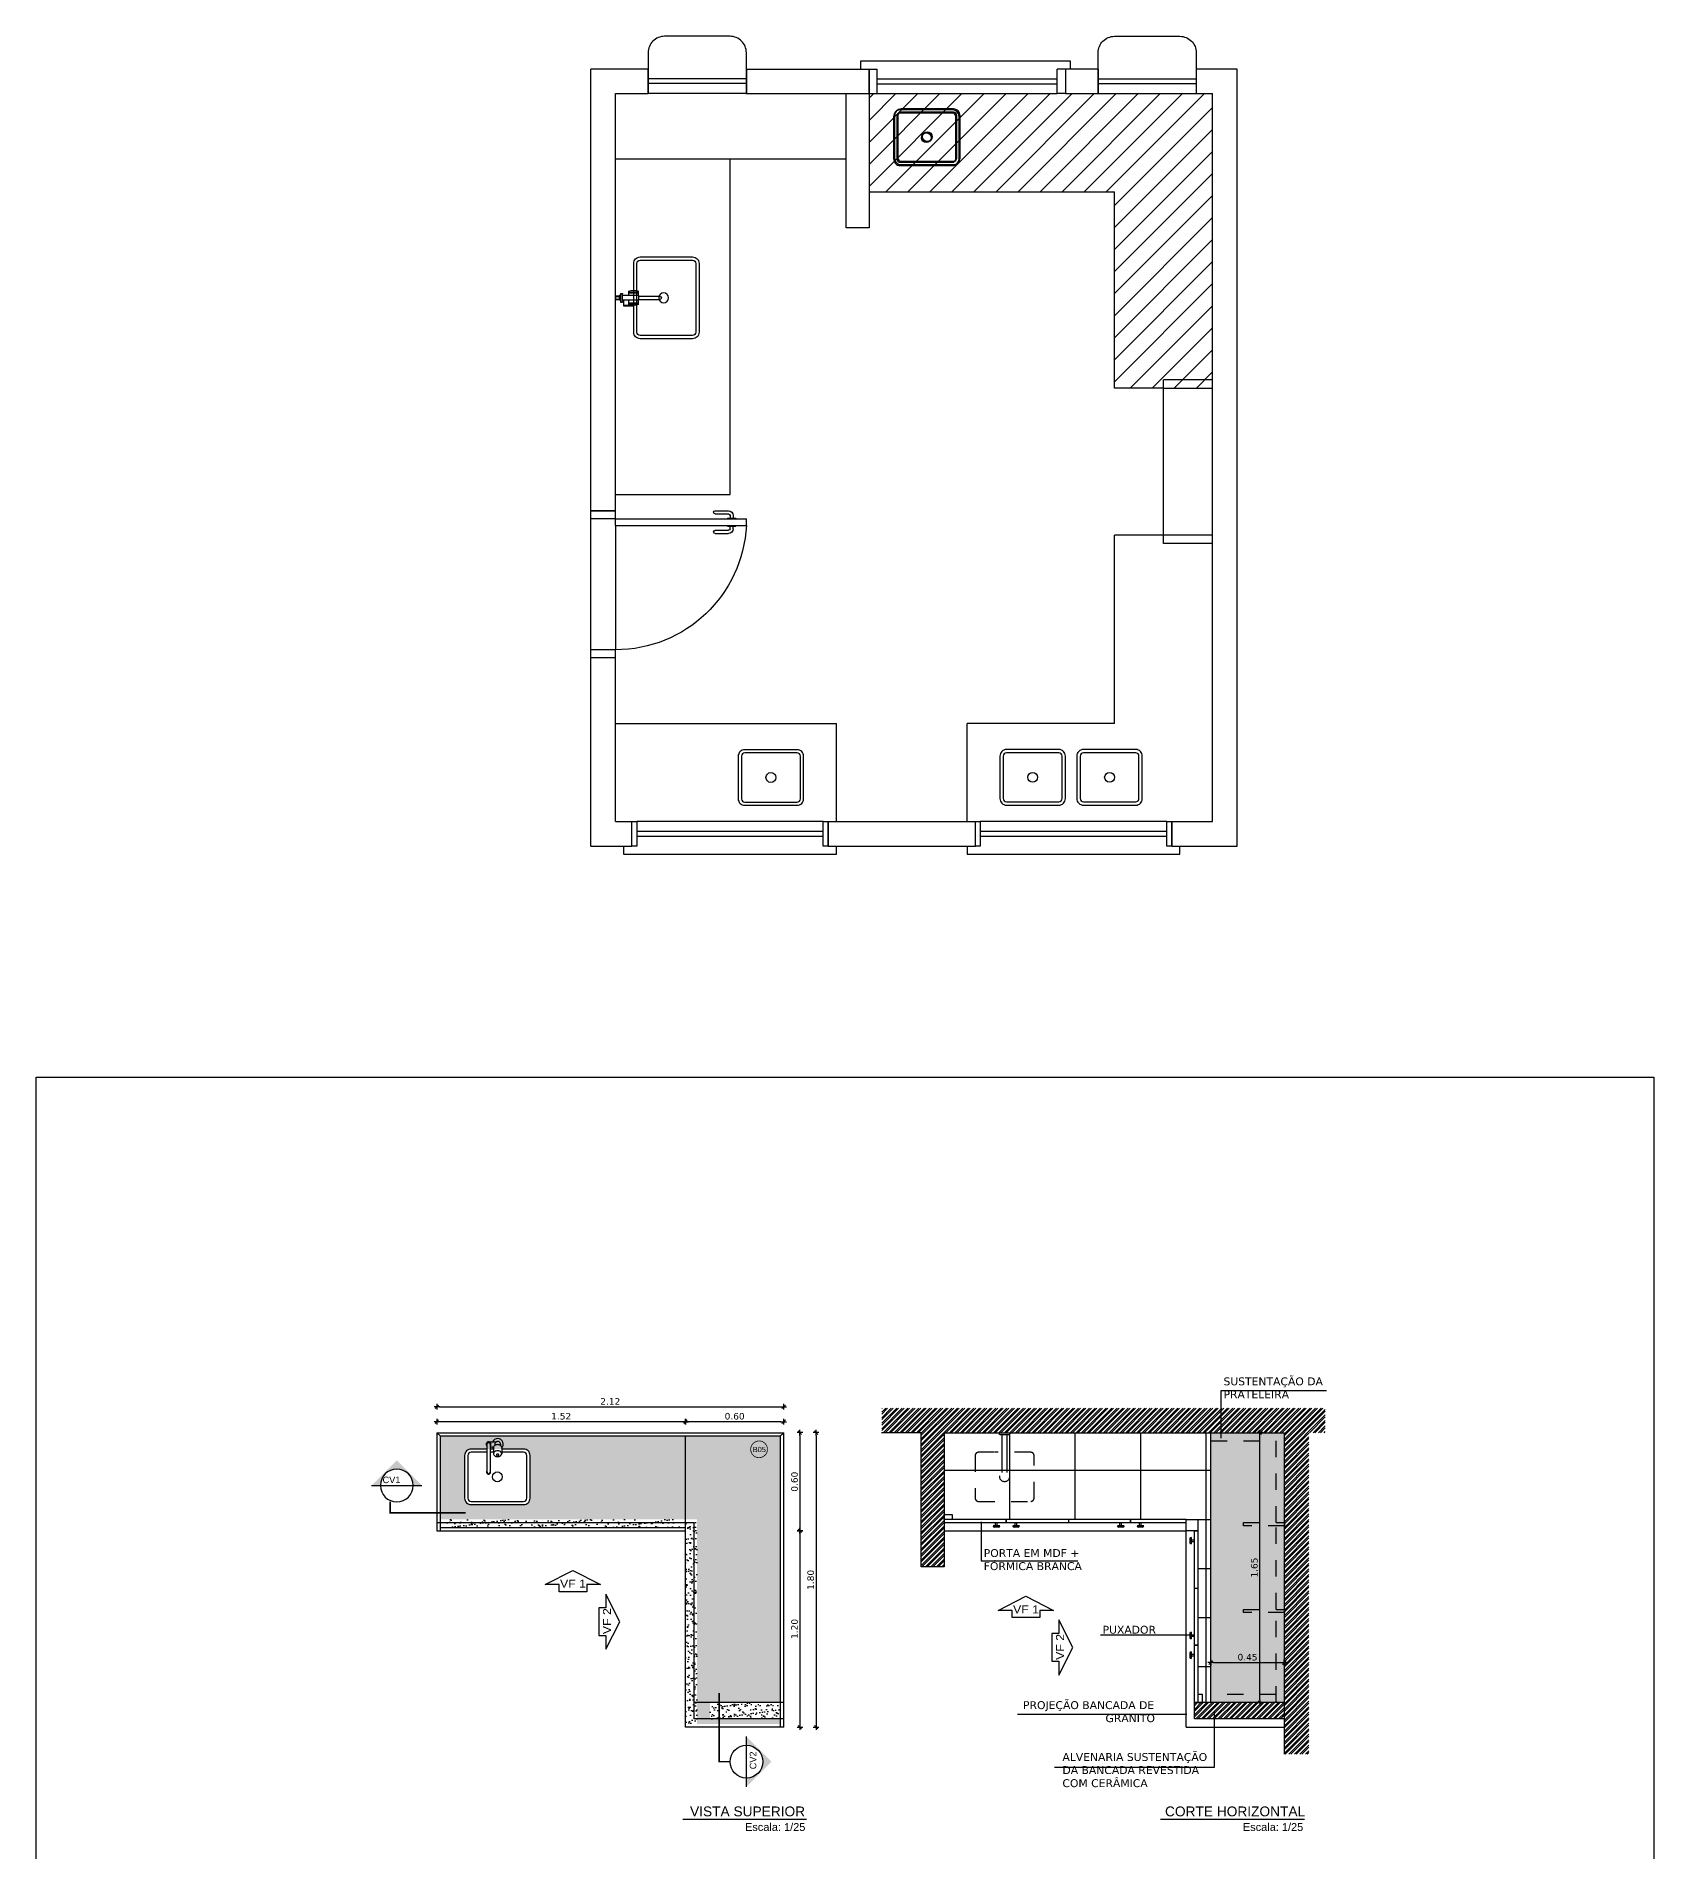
# Model space of a CAD drawing. Extents: x -36 to 357, y 137 to 237.
# Drawn here: x 15.41 to 25.3, y 149.22 to 160.32 of the extents above; entities that cross this region are included whole.
import ezdxf

# ---------------------------------------------------------------- set-up
doc = ezdxf.new("R2010")
doc.units = 0
doc.header["$LTSCALE"] = 0.01
for name, pattern in [('CONTINU', [0]), ('DASHDOT', [25.4, 12.7, -6.35, 0, -6.35]), ('HIDDEN', [9.525, 6.35, -3.175])]:
    doc.linetypes.add(name, pattern=pattern)
doc.layers.get('0').update_dxf_attribs({"linetype": 'CONTINUOUS'})
doc.layers.get('DEFPOINTS').update_dxf_attribs({"linetype": 'CONTINUOUS'})
for name, color, linetype in [('01', 1, 'CONTINUOUS'), ('A-AREAS', 2, 'CONTINUOUS'), ('A-COTAS', 1, 'CONTINUOUS'), ('A-HACHURAPARED', 254, 'CONTINUOUS'), ('A-PAREDE', 5, 'CONTINUOUS'), ('A-PORTA', 3, 'CONTINUOUS'), ('A-SOLEIRA', 1, 'CONTINUOUS'), ('AR-ALV', 5, 'CONTINUOUS'), ('AR-BNC', 251, 'CONTINUOUS'), ('AR-COZ-MOB', 1, 'CONTINUOUS'), ('AR-PRJ-COB', 2, 'HIDDEN'), ('ARQ-BNC-VISTA', 1, 'CONTINUOUS'), ('ARQ-CTA-1_025', 1, 'CONTINUOUS'), ('ARQ-EQP-VISTA', 1, 'CONTINUOUS'), ('ARQ-SMB-1_025', 1, 'CONTINUOUS'), ('ARQ-SMB-1_100', 1, 'CONTINUOUS'), ('ARQ-TXT-1_025', 2, 'CONTINUOUS'), ('ARQ_CORTE1', 3, 'CONTINUOUS'), ('BL-SAN-01', 1, 'CONTINUOUS')]:
    doc.layers.add(name, color=color, linetype=linetype)
doc.styles.add('A16-E50', font='arial.ttf', dxfattribs={"height": 0.08})
doc.styles.add('A26', font='arial.ttf', dxfattribs={"height": 0.26})
doc.styles.add('ESC-50-A20', font='arial.ttf', dxfattribs={"height": 0.1})
doc.styles.add('FNDE Texto Cota 0025', font='verdana.ttf', dxfattribs={"height": 0.04})
doc.dimstyles.new('FNDE 1-0025', dxfattribs={"dimscale": 5, "dimtxt": 0.04, "dimasz": 0.0035, "dimexe": 0.15, "dimexo": 0.15, "dimgap": 0.0025, "dimtad": 1, "dimzin": 1, "dimdsep": 46, "dimtxsty": 'FNDE Texto Cota 0025', "dimblk": 'tic', "dimcen": 0.015, "dimdle": 0.15, "dimse1": 1, "dimse2": 1, "dimclrd": 251, "dimclre": 251, "dimclrt": 256, "dimaunit": 1, "dimadec": 3, "dimazin": 0, "dimtfac": 1, "dimtix": 1, "dimtmove": 2, "dimatfit": 3, "dimfxl": 0.15, "dimtvp": 1, "dimtolj": 1, "dimtzin": 0, "dimarcsym": 0})
pattern_1 = [(37.5, (52.102056, -21.271224), (-0.001600031, 0.048941324), [0, -0.038608, 0, -0.04318, 0, -0.041275]), (7.5, (52.102056, -21.271224), (0.044952328, 0.07168251), [0, -0.020828, 0, -0.034798, 0, -0.013335]), (327.5, (52.070814, -21.271224), (0.079099237, 0.000143718), [0, -0.0127, 0, -0.04572, 0, -0.05969]), (317.5, (52.070814, -21.271224), (0.076355645, 0.022292932), [0, -0.00635, 0, -0.029972, 0, -0.03429])]

# ---------------------------------------------------------------- blocks, each defined once
blk = doc.blocks.new('FNDE-Ind Corte-1_025')
blk.add_hatch(color=251).paths.add_polyline_path([(242.46, -6.253), (242.514, -6.253, -1), (242.714, -6.253), (242.768, -6.253), (242.614, -6.099)])
at = {"color": 251, "linetype": 'Continuous'}
blk.add_line((242.768, -6.253), (242.46, -6.253), dxfattribs=at)
blk.add_circle((242.614, -6.253), 0.1, dxfattribs=at)
blk = doc.blocks.new('tic')
at = {"color": 251}
for p, q in [((-1, 0), (1, 0)), ((0, -1), (0, 1))]:
    blk.add_line(p, q, dxfattribs=at)
blk.add_line((-0.6, -0.6), (0.6, 0.6))
blk = doc.blocks.new('*D46')
at = {"layer": 'ARQ-CTA-1_025', "color": 251, "lineweight": -2}
blk.add_line((19.962, 151.849), (19.397, 151.849), dxfattribs=at)
at = {"layer": 'DEFPOINTS', "color": 0}
for p in [(19.38, 151.849), (19.98, 151.746, -2), (19.38, 151.146, -2)]:
    blk.add_point(p, dxfattribs=at)
at = {"layer": 'ARQ-CTA-1_025', "color": 251, "lineweight": -2, "xscale": 0.0175, "yscale": 0.0175, "zscale": 0.0175, "rotation": 180}
blk.add_blockref('tic', (19.38, 151.849), dxfattribs=at)
at = {"layer": 'ARQ-CTA-1_025', "color": 251, "lineweight": -2, "xscale": 0.0175, "yscale": 0.0175, "zscale": 0.0175}
blk.add_blockref('tic', (19.98, 151.849), dxfattribs=at)
at = {"layer": 'ARQ-CTA-1_025', "insert": (19.68, 151.882), "char_height": 0.04, "attachment_point": 5, "style": 'FNDE Texto Cota 0025'}
blk.add_mtext('\\A1;0.60', dxfattribs=at)
blk = doc.blocks.new('*D47')
at = {"layer": 'ARQ-CTA-1_025', "color": 251, "lineweight": -2}
blk.add_line((19.362, 151.849), (17.877, 151.849), dxfattribs=at)
at = {"layer": 'DEFPOINTS', "color": 0}
for p in [(17.86, 151.849), (17.86, 151.746, -2), (19.38, 151.146, -2)]:
    blk.add_point(p, dxfattribs=at)
at = {"layer": 'ARQ-CTA-1_025', "color": 251, "lineweight": -2, "xscale": 0.0175, "yscale": 0.0175, "zscale": 0.0175, "rotation": 180}
blk.add_blockref('tic', (17.86, 151.849), dxfattribs=at)
at = {"layer": 'ARQ-CTA-1_025', "color": 251, "lineweight": -2, "xscale": 0.0175, "yscale": 0.0175, "zscale": 0.0175}
blk.add_blockref('tic', (19.38, 151.849), dxfattribs=at)
at = {"layer": 'ARQ-CTA-1_025', "insert": (18.62, 151.882), "char_height": 0.04, "attachment_point": 5, "style": 'FNDE Texto Cota 0025'}
blk.add_mtext('\\A1;1.52', dxfattribs=at)
blk = doc.blocks.new('*D48')
at = {"layer": 'ARQ-CTA-1_025', "color": 251, "lineweight": -2}
blk.add_line((17.877, 151.94), (19.962, 151.94), dxfattribs=at)
at = {"layer": 'DEFPOINTS', "color": 0}
for p in [(19.98, 151.94), (17.86, 151.715, -2), (19.98, 151.715, -2)]:
    blk.add_point(p, dxfattribs=at)
at = {"layer": 'ARQ-CTA-1_025', "color": 251, "lineweight": -2, "xscale": 0.0175, "yscale": 0.0175, "zscale": 0.0175, "rotation": 180}
blk.add_blockref('tic', (17.86, 151.94), dxfattribs=at)
at = {"layer": 'ARQ-CTA-1_025', "color": 251, "lineweight": -2, "xscale": 0.0175, "yscale": 0.0175, "zscale": 0.0175}
blk.add_blockref('tic', (19.98, 151.94), dxfattribs=at)
at = {"layer": 'ARQ-CTA-1_025', "insert": (18.92, 151.973), "char_height": 0.04, "attachment_point": 5, "style": 'FNDE Texto Cota 0025'}
blk.add_mtext('\\A1;2.12', dxfattribs=at)
blk = doc.blocks.new('*D49')
at = {"layer": 'ARQ-CTA-1_025', "color": 251, "lineweight": -2}
blk.add_line((20.079, 151.764), (20.079, 151.199), dxfattribs=at)
at = {"layer": 'DEFPOINTS', "color": 0}
for p in [(19.934, 151.782, -2), (19.334, 151.182, -2), (20.079, 151.182)]:
    blk.add_point(p, dxfattribs=at)
at = {"layer": 'ARQ-CTA-1_025', "color": 251, "lineweight": -2, "xscale": 0.0175, "yscale": 0.0175, "zscale": 0.0175}
for p, rotation in [((20.079, 151.782), 90), ((20.079, 151.182), 270)]:
    blk.add_blockref('tic', p, dxfattribs=dict(at, rotation=rotation))
at = {"layer": 'ARQ-CTA-1_025', "insert": (20.046, 151.482), "char_height": 0.04, "attachment_point": 5, "rotation": 90, "style": 'FNDE Texto Cota 0025'}
blk.add_mtext('\\A1;0.60', dxfattribs=at)
blk = doc.blocks.new('*D50')
at = {"layer": 'ARQ-CTA-1_025', "color": 251, "lineweight": -2}
blk.add_line((20.079, 151.164), (20.079, 149.999), dxfattribs=at)
at = {"layer": 'DEFPOINTS', "color": 0}
for p in [(19.334, 151.182, -2), (19.934, 149.982, -2), (20.079, 149.982)]:
    blk.add_point(p, dxfattribs=at)
at = {"layer": 'ARQ-CTA-1_025', "color": 251, "lineweight": -2, "xscale": 0.0175, "yscale": 0.0175, "zscale": 0.0175}
for p, rotation in [((20.079, 151.182), 90), ((20.079, 149.982), 270)]:
    blk.add_blockref('tic', p, dxfattribs=dict(at, rotation=rotation))
at = {"layer": 'ARQ-CTA-1_025', "insert": (20.046, 150.582), "char_height": 0.04, "attachment_point": 5, "rotation": 90, "style": 'FNDE Texto Cota 0025'}
blk.add_mtext('\\A1;1.20', dxfattribs=at)
blk = doc.blocks.new('*D51')
at = {"layer": 'ARQ-CTA-1_025', "color": 251, "lineweight": -2}
blk.add_line((20.178, 151.764), (20.178, 149.999), dxfattribs=at)
at = {"layer": 'DEFPOINTS', "color": 0}
for p in [(19.891, 151.782, -2), (19.891, 149.982, -2), (20.178, 149.982)]:
    blk.add_point(p, dxfattribs=at)
at = {"layer": 'ARQ-CTA-1_025', "color": 251, "lineweight": -2, "xscale": 0.0175, "yscale": 0.0175, "zscale": 0.0175}
for p, rotation in [((20.178, 151.782), 90), ((20.178, 149.982), 270)]:
    blk.add_blockref('tic', p, dxfattribs=dict(at, rotation=rotation))
at = {"layer": 'ARQ-CTA-1_025', "insert": (20.145, 150.882), "char_height": 0.04, "attachment_point": 5, "rotation": 90, "style": 'FNDE Texto Cota 0025'}
blk.add_mtext('\\A1;1.80', dxfattribs=at)
blk = doc.blocks.new('A$C24323779')
at = {"layer": 'ARQ-EQP-VISTA'}
for points in [[(0.04, 0), (0.3, 0, 0.414214), (0.34, 0.04), (0.34, 0.36, 0.414214), (0.3, 0.4), (0.04, 0.4, 0.414214), (0, 0.36), (0, 0.04, 0.414214)], [(0.04, 0.02), (0.3, 0.02, 0.414214), (0.32, 0.04), (0.32, 0.36, 0.414214), (0.3, 0.38), (0.04, 0.38, 0.414214), (0.02, 0.36), (0.02, 0.04, 0.414214)]]:
    blk.add_lwpolyline(points, format="xyb", close=True, dxfattribs=at)
blk.add_circle((0.17, 0.2), 0.03, dxfattribs=at)
blk = doc.blocks.new('P-PM801')
at = {"layer": 'A-PORTA', "color": 0}
for p, q in [((-0.09, 0.15), (-0.09, 0.95)), ((-0.09, 0.95), (-0.05, 0.95)), ((-0.05, 0.15), (-0.05, 0.95)), ((-0.9, 0.15), (-0.9, 0)), ((-0.9, 0.15), (-0.85, 0.15)), ((-0.85, 0.15), (-0.85, 0)), ((-0.09, 0.15), (-0.05, 0.15)), ((-0.05, 0.15), (-0.05, 0)), ((-0.05, 0.15), (0, 0.15)), ((0, 0.15), (0, 0)), ((-0.05, 0), (0, 0)), ((-0.9, 0), (-0.85, 0))]:
    blk.add_line(p, q, dxfattribs=at)
at = {"layer": 'A-PORTA', "color": 1}
for p, q in [((-0.14, 0.76), (-0.14, 0.84)), ((-0.12, 0.76), (-0.12, 0.84)), ((-0.11, 0.87), (-0.095, 0.87)), ((-0.11, 0.85), (-0.095, 0.85)), ((-0.095, 0.835), (-0.095, 0.885)), ((-0.095, 0.885), (-0.09, 0.885)), ((-0.095, 0.835), (-0.09, 0.835)), ((-0.045, 0.885), (-0.05, 0.885)), ((-0.045, 0.835), (-0.05, 0.835)), ((-0.045, 0.835), (-0.045, 0.885)), ((-0.03, 0.87), (-0.045, 0.87)), ((-0.03, 0.85), (-0.045, 0.85)), ((-0.02, 0.76), (-0.02, 0.84)), ((0, 0.76), (0, 0.84))]:
    blk.add_line(p, q, dxfattribs=at)
for centre, radius, start, end in [((-0.05, 0.151), 0.8, 92.866, 180.0717), ((-0.11, 0.84), 0.03, 90, 180), ((-0.11, 0.84), 0.01, 90, 180), ((-0.03, 0.84), 0.03, 0, 90), ((-0.03, 0.84), 0.01, 0, 90), ((-0.13, 0.76), 0.01, 180, 0), ((-0.01, 0.76), 0.01, 180, 360)]:
    blk.add_arc(centre, radius, start, end, dxfattribs=at)
blk = doc.blocks.new('GUICHÊ')
at = {"layer": 'ARQ-EQP-VISTA'}
for p, q in [((0.59, 0), (-0.01, 0)), ((0.59, -0.061), (-0.01, -0.061)), ((0.59, -0.091), (-0.01, -0.091))]:
    blk.add_line(p, q, dxfattribs=at)
blk.add_lwpolyline([(0.59, 0), (0.59, -0.25, -0.414214), (0.49, -0.35), (0.09, -0.35, -0.414214), (-0.01, -0.25), (-0.01, 0)], format="xyb", dxfattribs=at)
blk = doc.blocks.new('cuba50x40')
at = {"layer": 'ARQ-EQP-VISTA'}
for points in [[(0.563, 0.04), (0.563, 0.36, 0.414214), (0.523, 0.4), (0.103, 0.4, 0.414214), (0.063, 0.36), (0.063, 0.04, 0.414214), (0.103, 0), (0.523, 0, 0.414214)], [(0.543, 0.04), (0.543, 0.36, 0.414214), (0.523, 0.38), (0.103, 0.38, 0.414214), (0.083, 0.36), (0.083, 0.04, 0.414214), (0.103, 0.02), (0.523, 0.02, 0.414214)]]:
    blk.add_lwpolyline(points, format="xyb", close=True, dxfattribs=at)
blk.add_circle((0.313, 0.183), 0.03, dxfattribs=at)
blk = doc.blocks.new('torneira eletrica')
at = {"layer": 'AR-BNC'}
blk.add_line((217.617, -40.824), (217.587, -40.824), dxfattribs=at)
at = {"layer": 'BL-SAN-01', "linetype": 'CONTINU'}
for p, q in [((217.557, -40.854), (217.532, -40.854)), ((217.557, -40.914), (217.532, -40.914)), ((217.538, -40.854), (217.538, -40.914)), ((217.542, -40.854), (217.542, -40.914)), ((217.612, -40.854), (217.587, -40.854)), ((217.612, -40.914), (217.587, -40.914)), ((217.602, -40.854), (217.602, -40.914)), ((217.606, -40.854), (217.606, -40.914))]:
    blk.add_line(p, q, dxfattribs=at)
for points in [[(217.545, -40.804), (217.545, -40.815)], [(217.545, -40.804), (217.599, -40.804)], [(217.598, -40.816), (217.547, -40.816)], [(217.557, -40.796), (217.587, -40.796)], [(217.557, -40.804), (217.557, -40.796)], [(217.557, -40.914), (217.557, -40.816)], [(217.562, -40.774), (217.563, -40.773)], [(217.562, -40.796), (217.562, -40.774)], [(217.562, -40.774), (217.582, -40.774)], [(217.562, -40.795), (217.582, -40.795)], [(217.563, -40.773), (217.565, -40.773)], [(217.563, -40.774), (217.563, -40.795)], [(217.565, -40.773), (217.581, -40.773)], [(217.583, -40.774), (217.581, -40.773)], [(217.582, -40.774), (217.582, -40.795)], [(217.583, -40.795), (217.582, -40.795)], [(217.583, -40.796), (217.583, -40.774)], [(217.587, -40.804), (217.587, -40.796)], [(217.587, -40.914), (217.587, -40.816)], [(217.599, -40.804), (217.599, -40.815)], [(217.557, -40.914), (217.587, -40.914)], [(217.562, -40.914), (217.562, -41.043)], [(217.583, -40.914), (217.583, -41.043)], [(217.571, -41.053), (217.572, -41.053)]]:
    blk.add_lwpolyline(points, dxfattribs=at)
for points in [[(217.545, -40.815, 0.414208), (217.547, -40.816)], [(217.598, -40.816, 0.414212), (217.599, -40.815)], [(217.562, -41.043, 1), (217.583, -41.043)]]:
    blk.add_lwpolyline(points, format="xyb", dxfattribs=at)
blk.add_lwpolyline([(217.617, -40.884), (217.622, -40.884), (217.622, -40.824), (217.617, -40.824)], close=True, dxfattribs=at)
for centre, start, end in [((217.619, -40.884), 161.144, 198.9933), ((217.525, -40.884), 341.0067, 18.856)]:
    blk.add_arc(centre, 0.0925, start, end, dxfattribs=at)
blk = doc.blocks.new('*D288')
at = {"layer": 'ARQ-CTA-1_025', "color": 251, "lineweight": -2}
blk.add_line((22.608, 150.376), (23.023, 150.376), dxfattribs=at)
at = {"layer": 'DEFPOINTS', "color": 0}
for p in [(23.04, 150.376), (22.59, 150.132), (23.04, 150.132)]:
    blk.add_point(p, dxfattribs=at)
at = {"layer": 'ARQ-CTA-1_025', "color": 251, "lineweight": -2, "xscale": 0.0175, "yscale": 0.0175, "zscale": 0.0175, "rotation": 180}
blk.add_blockref('tic', (22.59, 150.376), dxfattribs=at)
at = {"layer": 'ARQ-CTA-1_025', "color": 251, "lineweight": -2, "xscale": 0.0175, "yscale": 0.0175, "zscale": 0.0175}
blk.add_blockref('tic', (23.04, 150.376), dxfattribs=at)
at = {"layer": 'ARQ-CTA-1_025', "insert": (22.815, 150.409), "char_height": 0.04, "attachment_point": 5, "style": 'FNDE Texto Cota 0025'}
blk.add_mtext('\\A1;0.45', dxfattribs=at)
blk = doc.blocks.new('*D289')
at = {"layer": 'ARQ-CTA-1_025', "color": 251, "lineweight": -2}
blk.add_line((22.891, 150.149), (22.891, 151.764), dxfattribs=at)
at = {"layer": 'DEFPOINTS', "color": 0}
for p in [(22.891, 151.782), (23.04, 151.782), (23.04, 150.132)]:
    blk.add_point(p, dxfattribs=at)
at = {"layer": 'ARQ-CTA-1_025', "color": 251, "lineweight": -2, "xscale": 0.0175, "yscale": 0.0175, "zscale": 0.0175}
for p, rotation in [((22.891, 151.782), 90), ((22.891, 150.132), 270)]:
    blk.add_blockref('tic', p, dxfattribs=dict(at, rotation=rotation))
at = {"layer": 'ARQ-CTA-1_025', "insert": (22.857, 150.957), "char_height": 0.04, "attachment_point": 5, "rotation": 90, "style": 'FNDE Texto Cota 0025'}
blk.add_mtext('\\A1;1.65', dxfattribs=at)

msp = doc.modelspace()

# ---------------------------------------------------------------- hatches: boundary and pattern name
at = {"layer": '01'}
h = msp.add_hatch(dxfattribs=at)
h.set_pattern_fill('ANSI31', color=10, scale=0.03)
h.set_pattern_definition([(45, (0, -4.96519), (-0.06735192, 0.06735192), [])])
h.paths.add_polyline_path([(22.6017, 158.1656), (22.0017, 158.1681), (22.0017, 159.3681), (20.5017, 159.3681), (20.5017, 159.9681), (22.6017, 159.9681)])
h = msp.add_hatch(dxfattribs=at)
h.set_pattern_fill('ANSI32', color=251, scale=0.0025)
h.set_pattern_definition([(45, (46.55274, -21.144317), (-0.0168379802, 0.0168379802), []), (45, (46.563964, -21.144317), (-0.0168379802, 0.0168379802), [])])
h.paths.add_polyline_path([(23.1904, 151.7818), (23.2904, 151.7818), (23.2904, 151.9318), (20.5791, 151.9318), (20.5791, 151.7818), (20.8204, 151.7818), (20.8204, 150.9618), (20.9604, 150.9618), (20.9604, 151.7818), (23.0404, 151.7818), (23.0404, 149.8157), (23.1904, 149.8157)])
h = msp.add_hatch(dxfattribs=at)
h.set_pattern_fill('ANSI32', color=251, scale=0.0025)
h.set_pattern_definition([(45, (42.83571, -24.64981), (-0.0168379802, 0.0168379802), []), (45, (42.846936, -24.64981), (-0.0168379802, 0.0168379802), [])])
h.paths.add_polyline_path([(23.0404, 150.1318), (22.4904, 150.1318), (22.4904, 150.0318), (23.0404, 150.0318)])
at = {"layer": 'A-AREAS'}
h = msp.add_hatch(color=254, dxfattribs=at)
h.dxf.hatch_style = 1
h.paths.add_polyline_path([(22.9904, 150.6818), (22.7399, 150.6818), (22.7399, 150.7018), (22.9904, 150.7018), (22.9904, 151.2118), (22.7399, 151.2118), (22.7399, 151.2318), (22.9904, 151.2318), (22.9904, 151.7318), (22.5904, 151.7318), (22.5904, 150.1818), (22.9904, 150.1818)])
h.paths.add_polyline_path([(22.9904, 150.1818), (22.5904, 150.1818), (22.5904, 150.1318), (22.9904, 150.1318)])
h.paths.add_polyline_path([(23.0404, 151.7818), (22.9904, 151.7818), (22.9904, 150.1318), (23.0404, 150.1318)])
h.paths.add_polyline_path([(22.9904, 150.7018), (22.7399, 150.7018), (22.7399, 150.6818), (22.9904, 150.6818)])
h.paths.add_polyline_path([(22.9904, 151.2318), (22.7399, 151.2318), (22.7399, 151.2118), (22.9904, 151.2118)], flags=17)
h.paths.add_polyline_path([(22.9904, 151.7818), (22.5904, 151.7818), (22.5904, 151.7318), (22.9904, 151.7318)])
at = {"layer": 'A-HACHURAPARED'}
h = msp.add_hatch(dxfattribs=at)
h.set_pattern_fill('AR-SAND', color=252, scale=0.001)
h.set_pattern_definition(pattern_1)
h.paths.add_polyline_path([(19.9598, 151.7618), (17.8798, 151.7618), (17.8798, 151.2518), (19.4498, 151.2518), (19.4498, 150.0018), (19.9598, 150.0018), (19.9598, 150.0318), (19.5298, 150.0318), (19.5298, 150.1318), (19.9598, 150.1318)])
edge = h.paths.add_edge_path(flags=16)
edge.add_line((18.3898, 151.3418), (18.0698, 151.3418))
edge.add_arc((18.0698, 151.3818), 0.04, 180, 270, ccw=False)
edge.add_line((18.0298, 151.3818), (18.0298, 151.6418))
edge.add_arc((18.0698, 151.6418), 0.04, 90, 180, ccw=False)
edge.add_line((18.0698, 151.6818), (18.3898, 151.6818))
edge.add_arc((18.3898, 151.6418), 0.04, 0, 90, ccw=False)
edge.add_line((18.4298, 151.6418), (18.4298, 151.3818))
edge.add_arc((18.3898, 151.3818), 0.04, -90, 0, ccw=False)
edge = h.paths.add_edge_path(flags=0)
edge.add_line((18.3898, 151.3618), (18.0698, 151.3618))
edge.add_arc((18.0698, 151.3818), 0.02, 180, 270, ccw=False)
edge.add_line((18.0498, 151.3818), (18.0498, 151.6418))
edge.add_arc((18.0698, 151.6418), 0.02, 90, 180, ccw=False)
edge.add_line((18.0698, 151.6618), (18.3898, 151.6618))
edge.add_arc((18.3898, 151.6418), 0.02, 0, 90, ccw=False)
edge.add_line((18.4098, 151.6418), (18.4098, 151.3818))
edge.add_arc((18.3898, 151.3818), 0.02, -90, 0, ccw=False)
edge = h.paths.add_edge_path(flags=0)
edge.add_arc((18.2298, 151.5118), 0.03, 0, 360)
h = msp.add_hatch(dxfattribs=at)
h.set_pattern_fill('AR-SAND', color=252, scale=0.001)
h.set_pattern_definition(pattern_1)
h.paths.add_polyline_path([(19.3598, 151.2518), (17.9198, 151.2518), (17.9198, 151.2018), (19.3598, 151.2018)])
h.paths.add_polyline_path([(19.4498, 151.2518), (19.3798, 151.2518), (19.3798, 150.0018), (19.4498, 150.0018)])
h = msp.add_hatch(dxfattribs=at)
h.set_pattern_fill('AR-SAND', color=252, scale=0.001)
h.set_pattern_definition(pattern_1)
h.paths.add_polyline_path([(19.9598, 150.1318), (19.5298, 150.1318), (19.5298, 150.0318), (19.9598, 150.0318)])
at = {"layer": 'ARQ-SMB-1_100'}
h = msp.add_hatch(color=252, dxfattribs=at)
edge = h.paths.add_edge_path()
edge.add_arc((19.8293, 151.6801), 0.0536, 0, 360)
edge = h.paths.add_edge_path(flags=17)
edge.add_arc((19.8293, 151.6801), 0.0489, 0, 360)

# ---------------------------------------------------------------- linework, layer by layer
at = {"color": 1}
for p, q in [((21.3154, 151.5378), (21.3154, 151.7713)), ((21.3154, 151.7713), (21.3454, 151.7713)), ((21.3454, 151.5378), (21.3454, 151.7713))]:
    msp.add_line(p, q, dxfattribs=at)
at = {"elevation": 2}
msp.add_lwpolyline([(15.4115, 153.9546), (25.2977, 153.9546), (25.2977, 143.3334), (15.4115, 143.3334)], close=True, dxfattribs=at)
at = {"color": 1}
for centre, start, end in [((21.3088, 151.7832), 188.13097, 298.73893), ((21.3519, 151.7832), 241.26107, 351.86903)]:
    msp.add_arc(centre, 0.0136, start, end, dxfattribs=at)
at = {"layer": '01', "linetype": 'HIDDEN', "ltscale": 0.5}
for p, q in [((22.5904, 151.7318), (22.9904, 151.7318)), ((22.9904, 151.2318), (22.9904, 151.7818)), ((22.9904, 150.7018), (22.9904, 151.2118)), ((22.9904, 150.1318), (22.9904, 150.6818)), ((22.9904, 150.1818), (22.5904, 150.1818))]:
    msp.add_line(p, q, dxfattribs=at)
at = {"layer": '01', "color": 253}
for p, q in [((20.9604, 151.5518), (22.5904, 151.5518)), ((22.5104, 151.2518), (22.5904, 151.2518)), ((22.5104, 150.9518), (22.5904, 150.9518)), ((22.5104, 150.6518), (22.5904, 150.6518)), ((22.5104, 150.3518), (22.5904, 150.3518))]:
    msp.add_line(p, q, dxfattribs=at)
for points in [[(21.3604, 151.7818), (21.3604, 151.2518)], [(21.7604, 151.7818), (21.7604, 151.2518)], [(22.1604, 151.7818), (22.1604, 151.2518)], [(22.5604, 151.7818), (22.5604, 150.1318)]]:
    msp.add_lwpolyline(points, dxfattribs=at)
at = {"layer": '01', "color": 251, "linetype": 'HIDDEN', "ltscale": 0.5}
msp.add_lwpolyline([(21.2666, 151.6618), (21.1704, 151.6618, 0.4142136), (21.1504, 151.6418), (21.1504, 151.3818, 0.4142136), (21.1704, 151.3618), (21.4904, 151.3618, 0.4142136), (21.5104, 151.3818), (21.5104, 151.6418, 0.4142136), (21.4904, 151.6618), (21.2707, 151.6618)], format="xyb", dxfattribs=at)
at = {"layer": '01', "linetype": 'HIDDEN', "ltscale": 0.5}
for points in [[(23.0404, 151.2318), (23.0404, 151.2118), (22.7899, 151.2118), (22.7899, 151.2318)], [(23.0404, 150.7018), (23.0404, 150.6818), (22.7899, 150.6818), (22.7899, 150.7018)]]:
    msp.add_lwpolyline(points, close=True, dxfattribs=at)
at = {"layer": '01', "color": 251, "linetype": 'HIDDEN', "ltscale": 0.5}
msp.add_circle((21.3304, 151.5118), 0.03, dxfattribs=at)
at = {"layer": 'A-AREAS', "linetype": 'Continuous'}
for p, q in [((17.8598, 151.7818), (19.9798, 151.7818)), ((17.8798, 151.7618), (17.8598, 151.7818)), ((17.8798, 151.7618), (19.9598, 151.7618)), ((17.8798, 151.7618), (17.8798, 151.1818)), ((19.3798, 149.9818), (19.3798, 151.7618)), ((19.9598, 151.7618), (19.9798, 151.7818)), ((19.9598, 149.9818), (19.9598, 151.7618)), ((19.9798, 149.9818), (19.9798, 151.7818)), ((17.8598, 151.1818), (19.3798, 151.1818)), ((17.8798, 151.2018), (19.3798, 151.2018)), ((19.9798, 149.9818), (19.3798, 149.9818))]:
    msp.add_line(p, q, dxfattribs=at)
at = {"layer": 'A-AREAS'}
msp.add_line((22.5904, 150.1318), (22.5904, 151.7818), dxfattribs=at)
at = {"layer": 'A-AREAS', "linetype": 'Continuous'}
msp.add_lwpolyline([(17.8598, 151.7818), (17.8598, 151.7818), (17.8598, 151.1818)], dxfattribs=at)
at = {"layer": 'A-COTAS'}
for p, q in [((21.3005, 151.2119), (21.2603, 151.2119)), ((21.2925, 151.2039), (21.2683, 151.2039)), ((21.2754, 151.2119), (21.2754, 151.2318)), ((21.2854, 151.2119), (21.2854, 151.2318)), ((21.4205, 151.2119), (21.3803, 151.2119)), ((21.4125, 151.2039), (21.3883, 151.2039)), ((21.3954, 151.2119), (21.3954, 151.2318)), ((21.4054, 151.2119), (21.4054, 151.2318)), ((22.0605, 151.2119), (22.0203, 151.2119)), ((22.0525, 151.2039), (22.0283, 151.2039)), ((22.0354, 151.2119), (22.0354, 151.2318)), ((22.0454, 151.2119), (22.0454, 151.2318)), ((22.1805, 151.2119), (22.1403, 151.2119)), ((22.1725, 151.2039), (22.1483, 151.2039)), ((22.1554, 151.2119), (22.1554, 151.2318)), ((22.1654, 151.2119), (22.1654, 151.2318)), ((22.4625, 151.1339), (22.4625, 151.1097)), ((22.4705, 151.1419), (22.4705, 151.1017)), ((22.4705, 151.1268), (22.4904, 151.1268)), ((22.4705, 151.1168), (22.4904, 151.1168)), ((22.4625, 150.5539), (22.4625, 150.5297)), ((22.4705, 150.5619), (22.4705, 150.5217)), ((22.4705, 150.5468), (22.4904, 150.5468)), ((22.4705, 150.5368), (22.4904, 150.5368)), ((22.4625, 150.4339), (22.4625, 150.4097)), ((22.4705, 150.4419), (22.4705, 150.4017)), ((22.4705, 150.4268), (22.4904, 150.4268)), ((22.4705, 150.4168), (22.4904, 150.4168))]:
    msp.add_line(p, q, dxfattribs=at)
for centre, start, end in [((21.2683, 151.2119), 180, 270), ((21.2925, 151.2119), 270, 0), ((21.3883, 151.2119), 180, 270), ((21.4125, 151.2119), 270, 0), ((22.0283, 151.2119), 180, 270), ((22.0525, 151.2119), 270, 0), ((22.1483, 151.2119), 180, 270), ((22.1725, 151.2119), 270, 0), ((22.4705, 151.1339), 90, 180), ((22.4705, 151.1097), 180, 270), ((22.4705, 150.5539), 90, 180), ((22.4705, 150.5297), 180, 270), ((22.4705, 150.4339), 90, 180), ((22.4705, 150.4097), 180, 270)]:
    msp.add_arc(centre, 0.008, start, end, dxfattribs=at)
at = {"layer": 'A-PAREDE'}
msp.add_line((23.0404, 150.1318), (22.4904, 150.1318), dxfattribs=at)
at = {"layer": 'A-SOLEIRA'}
for p, q in [((19.3643, 149.4197), (20.12, 149.4197)), ((22.2837, 149.4197), (23.1634, 149.4197))]:
    msp.add_line(p, q, dxfattribs=at)
at = {"layer": 'AR-ALV'}
for p, q in [((20.8204, 151.7818), (20.5787, 151.7818)), ((20.9604, 151.7818), (23.0404, 151.7818)), ((23.0404, 149.8157), (23.0404, 151.7818)), ((22.4904, 150.0318), (22.4904, 150.1318)), ((23.0404, 150.0318), (22.4904, 150.0318))]:
    msp.add_line(p, q, dxfattribs=at)
msp.add_lwpolyline([(20.9604, 151.7818), (20.9604, 151.7818), (20.9604, 150.9618), (20.8204, 150.9618), (20.8204, 151.7818)], dxfattribs=at)
at = {"layer": 'AR-COZ-MOB'}
for p, q in [((18.1661, 151.7106), (18.1661, 151.5406)), ((18.1761, 151.7256), (18.2196, 151.7256)), ((18.1861, 151.7106), (18.1861, 151.5406)), ((18.2136, 151.7106), (18.2136, 151.7036)), ((18.2486, 151.7106), (18.2486, 151.7036)), ((18.1861, 151.6956), (18.2069, 151.6956)), ((18.2061, 151.691), (18.2061, 151.6534)), ((18.2561, 151.691), (18.2561, 151.6534))]:
    msp.add_line(p, q, dxfattribs=at)
msp.add_lwpolyline([(18.2561, 151.691, 0.1332562), (18.2543, 151.6974, 0.1067563), (18.2487, 151.7035, 0.0828275), (18.241, 151.7073, 0.0713517), (18.2311, 151.7087, 0.0713517), (18.2211, 151.7073, 0.0828275), (18.2134, 151.7035, 0.1067563), (18.2078, 151.6974, 0.1332562), (18.2061, 151.691, 0.1332562)], format="xyb", dxfattribs=at)
for points in [[(18.2061, 151.6534, 0.1332562), (18.2078, 151.647, 0.1067563), (18.2134, 151.6409, 0.0828275), (18.2211, 151.6371, 0.0713517), (18.2311, 151.6357, 0.0713517), (18.241, 151.6371, 0.0828275), (18.2487, 151.6409, 0.1067563), (18.2543, 151.647, 0.1332562), (18.2561, 151.6534, 0.1332562), (18.2543, 151.6598, 0.1067563), (18.2487, 151.6659, 0.0828275), (18.241, 151.6697, 0.0713517), (18.2311, 151.6711, 0.0713517), (18.2211, 151.6697, 0.0828275), (18.2134, 151.6659, 0.1067563), (18.2078, 151.6598, 0.1332562)], [(18.2386, 151.6459, 0.1332562), (18.238, 151.6478, 0.1067563), (18.2364, 151.6497, 0.0828275), (18.234, 151.6508, 0.0713517), (18.2311, 151.6512, 0.0713517), (18.2281, 151.6508, 0.0828275), (18.2257, 151.6497, 0.1067563), (18.2241, 151.6478, 0.1332562), (18.2236, 151.6459, 0.1332562), (18.2241, 151.644, 0.1067563), (18.2257, 151.6422, 0.0828275), (18.2281, 151.641, 0.0713517), (18.2311, 151.6406, 0.0713517), (18.234, 151.641, 0.0828275), (18.2364, 151.6422, 0.1067563), (18.238, 151.644, 0.1332562)]]:
    msp.add_lwpolyline(points, format="xyb", close=True, dxfattribs=at)
for centre, radius, start, end in [((18.1761, 151.7106), 0.015, 311.81031, 228.18969), ((18.1761, 151.7106), 0.01, 0.00021, 180.00021), ((18.2311, 151.7106), 0.035, 315.58469, 154.62307), ((18.2311, 151.7106), 0.0175, 121.00272, 180), ((18.2196, 151.7356), 0.01, 270, 294.61998), ((18.2311, 151.7106), 0.0175, 0, 114.61998), ((18.2311, 151.7106), 0.035, 205.37693, 224.41531), ((18.1761, 151.5406), 0.0125, 143.1301, 36.8699), ((18.1761, 151.5406), 0.01, 180.00012, 0.00012)]:
    msp.add_arc(centre, radius, start, end, dxfattribs=at)
at = {"layer": 'AR-PRJ-COB', "color": 1, "ltscale": 30}
for p, q in [((19.9798, 150.1318), (19.4298, 150.1318)), ((19.9798, 150.0318), (19.4298, 150.0318))]:
    msp.add_line(p, q, dxfattribs=at)
at = {"layer": 'AR-PRJ-COB', "color": 1, "ltscale": 20}
msp.add_line((22.4404, 149.9818), (23.0404, 149.9818), dxfattribs=at)
at = {"layer": 'AR-PRJ-COB', "color": 1, "ltscale": 30}
msp.add_lwpolyline([(17.8598, 151.2318), (19.4298, 151.2318), (19.4298, 150.0318)], dxfattribs=at)
at = {"layer": 'ARQ-BNC-VISTA'}
for p, q in [((18.8017, 157.4181), (18.8017, 160.1181)), ((19.1517, 160.1181), (18.8017, 160.1181)), ((19.1517, 159.9681), (19.1517, 160.1181)), ((19.1517, 159.9681), (19.1517, 160.1181)), ((19.7517, 160.1181), (20.5017, 160.1181)), ((19.7518, 160.1154), (19.7518, 159.9654)), ((19.7518, 159.9654), (19.7518, 160.1154)), ((20.5017, 160.1181), (20.5517, 160.1181)), ((20.5017, 160.1181), (20.5017, 159.9681)), ((20.5017, 159.9681), (20.5017, 160.1181)), ((20.5517, 159.9681), (20.5517, 160.1181)), ((20.5517, 160.0581), (21.6517, 160.0581)), ((21.6517, 159.9681), (21.6517, 160.1181)), ((21.7017, 160.1181), (21.6517, 160.1181)), ((21.9017, 160.1181), (21.7017, 160.1181)), ((21.7017, 160.1181), (21.7017, 159.9681)), ((21.9017, 160.1181), (21.9017, 159.9681)), ((22.7517, 160.1181), (22.5017, 160.1181)), ((22.5017, 160.1181), (22.5017, 159.9681)), ((22.7517, 155.3681), (22.7517, 160.1181)), ((18.9517, 159.9681), (19.1517, 159.9681)), ((18.9517, 157.4181), (18.9517, 159.9681)), ((19.7518, 159.9681), (20.5017, 159.9681)), ((20.5017, 159.9681), (20.5517, 159.9681)), ((20.5517, 160.0281), (21.6517, 160.0281)), ((20.5517, 159.9681), (21.6517, 159.9681)), ((21.7017, 159.9681), (21.6517, 159.9681)), ((21.7017, 159.9681), (21.9017, 159.9681)), ((22.5017, 159.9681), (22.6017, 159.9681)), ((22.6017, 155.5181), (22.6017, 159.9681)), ((18.9517, 159.5681), (20.3617, 159.5681)), ((19.6517, 157.5181), (19.6517, 159.5681)), ((20.5017, 159.3681), (22.0017, 159.3681)), ((22.0017, 158.1681), (22.0017, 159.3681)), ((22.7519, 158.4485), (22.7517, 158.4485)), ((22.3017, 158.1681), (22.0017, 158.1681)), ((22.3017, 157.2181), (22.3017, 158.2181)), ((22.6017, 158.2181), (22.3017, 158.2181)), ((22.6017, 158.1656), (22.3017, 158.1656)), ((18.9517, 157.5181), (19.6517, 157.5181)), ((18.8017, 157.4181), (18.9517, 157.4181)), ((18.8017, 156.5681), (18.8017, 157.3681)), ((18.9517, 157.3281), (18.9517, 156.5681)), ((22.0017, 156.1181), (22.0017, 157.2681)), ((22.3017, 157.2681), (22.0017, 157.2681)), ((22.6017, 157.2681), (22.3017, 157.2681)), ((22.6017, 157.2181), (22.3017, 157.2181)), ((18.8017, 155.3681), (18.8017, 156.5181)), ((18.9517, 156.5181), (18.8017, 156.5181)), ((18.9517, 155.5181), (18.9517, 156.5181)), ((18.9517, 156.1181), (20.3017, 156.1181)), ((20.3017, 155.5181), (20.3017, 156.1181)), ((22.0017, 156.1181), (21.1017, 156.1181)), ((21.1017, 155.5181), (21.1017, 156.1181)), ((18.9517, 155.5181), (19.0517, 155.5181)), ((18.9517, 155.5181), (19.0517, 155.5181)), ((19.0517, 155.3681), (19.0517, 155.5181)), ((19.0517, 155.3681), (19.0517, 155.5181)), ((20.222, 155.5181), (19.0817, 155.5181)), ((20.252, 155.5181), (21.1517, 155.5181)), ((20.252, 155.3681), (20.252, 155.5181)), ((20.252, 155.3681), (20.252, 155.5181)), ((21.1517, 155.3681), (21.1517, 155.5181)), ((21.1517, 155.3681), (21.1517, 155.5181)), ((22.322, 155.5181), (21.1817, 155.5181)), ((22.352, 155.5181), (22.6017, 155.5181)), ((22.352, 155.3681), (22.352, 155.5181)), ((19.0817, 155.4581), (20.222, 155.4581)), ((19.0817, 155.4281), (20.222, 155.4281)), ((21.1817, 155.4581), (22.322, 155.4581)), ((21.1817, 155.4281), (22.322, 155.4281)), ((18.8017, 155.3681), (19.0517, 155.3681)), ((20.252, 155.3681), (21.1517, 155.3681)), ((20.5717, 155.3681), (20.9967, 155.3681)), ((22.352, 155.3681), (22.7517, 155.3681)), ((20.9604, 151.1818), (22.4404, 151.1818)), ((22.4404, 149.9818), (22.4404, 151.2318))]:
    msp.add_line(p, q, dxfattribs=at)
for points in [[(20.4517, 160.1181), (20.4517, 160.1681), (21.7317, 160.1681), (21.7317, 160.1181)], [(20.5017, 159.9681), (20.5017, 159.9681), (20.5017, 159.1481), (20.3617, 159.1481), (20.3617, 159.9681)], [(19.0017, 155.3681), (19.0017, 155.3181), (20.302, 155.3181), (20.302, 155.3681)], [(21.1017, 155.3681), (21.1017, 155.3181), (22.402, 155.3181), (22.402, 155.3681)]]:
    msp.add_lwpolyline(points, dxfattribs=at)
for points in [[(19.0817, 155.3681), (19.0517, 155.3681), (19.0517, 155.5181), (19.0817, 155.5181)], [(20.252, 155.3681), (20.222, 155.3681), (20.222, 155.5181), (20.252, 155.5181)], [(21.1817, 155.3681), (21.1517, 155.3681), (21.1517, 155.5181), (21.1817, 155.5181)], [(22.352, 155.3681), (22.322, 155.3681), (22.322, 155.5181), (22.352, 155.5181)]]:
    msp.add_lwpolyline(points, close=True, dxfattribs=at)
at = {"layer": 'ARQ-EQP-VISTA'}
for points in [[(18.1661, 151.6818), (18.0698, 151.6818, 0.4142136), (18.0298, 151.6418), (18.0298, 151.3818, 0.4142136), (18.0698, 151.3418), (18.3898, 151.3418, 0.4142136), (18.4298, 151.3818), (18.4298, 151.6418, 0.4142136), (18.3898, 151.6818), (18.2561, 151.6818)], [(18.1661, 151.6618), (18.0698, 151.6618, 0.4142136), (18.0498, 151.6418), (18.0498, 151.3818, 0.4142136), (18.0698, 151.3618), (18.3898, 151.3618, 0.4142136), (18.4098, 151.3818), (18.4098, 151.6418, 0.4142136), (18.3898, 151.6618), (18.2561, 151.6618)]]:
    msp.add_lwpolyline(points, format="xyb", dxfattribs=at)
for points in [[(18.2061, 151.6818), (18.1861, 151.6818)], [(18.2061, 151.6618), (18.1861, 151.6618)]]:
    msp.add_lwpolyline(points, dxfattribs=at)
msp.add_circle((18.2298, 151.5118), 0.03, dxfattribs=at)
at = {"layer": 'ARQ-SMB-1_025', "color": 251, "linetype": 'DASHDOT', "ltscale": 0.15, "elevation": 2}
for points in [[(17.575, 151.3594, 0.01, 0.01, 0), (17.575, 151.2917, 0.01, 0.01, 0), (18.0353, 151.2917, 0, 0, 0)], [(19.6526, 149.7705, 0.01, 0.01, 0), (19.5849, 149.7705, 0.01, 0.01, 0), (19.5849, 150.1908, 0, 0, 0)]]:
    msp.add_lwpolyline(points, format="xyseb", dxfattribs=at)
at = {"layer": 'ARQ-SMB-1_025'}
for points in [[(18.607, 150.8528), (18.5225, 150.8528), (18.6916, 150.9388), (18.8606, 150.8528), (18.7761, 150.8528), (18.7761, 150.8097), (18.607, 150.8097), (18.607, 150.8528)], [(18.8926, 150.5419), (18.8926, 150.4574), (18.9787, 150.6264), (18.8926, 150.7954), (18.8926, 150.7109), (18.8496, 150.7109), (18.8496, 150.5419), (18.8926, 150.5419)], [(21.3763, 150.6955), (21.2918, 150.6955), (21.4608, 150.7815), (21.6299, 150.6955), (21.5453, 150.6955), (21.5453, 150.6524), (21.3763, 150.6524), (21.3763, 150.6955)], [(21.6619, 150.3846), (21.6619, 150.3001), (21.748, 150.4691), (21.6619, 150.6381), (21.6619, 150.5536), (21.6189, 150.5536), (21.6189, 150.3846), (21.6619, 150.3846)]]:
    msp.add_lwpolyline(points, dxfattribs=at)
at = {"layer": 'ARQ_CORTE1'}
for p, q in [((21.3404, 151.2518), (21.3404, 151.2318)), ((21.3404, 151.2518), (21.3404, 151.2318)), ((21.3404, 151.2518), (21.3404, 151.2318)), ((21.3404, 151.2318), (21.3404, 151.2518)), ((21.7204, 151.2518), (21.7204, 151.2318)), ((22.1004, 151.2518), (22.1004, 151.2318)), ((22.1004, 151.2518), (22.1004, 151.2318)), ((22.1004, 151.2518), (22.1004, 151.2318)), ((22.1004, 151.2318), (22.1004, 151.2518)), ((22.4904, 150.8318), (22.5104, 150.8318)), ((22.5104, 150.4818), (22.4904, 150.4818)), ((22.5104, 150.4818), (22.4904, 150.4818)), ((22.4904, 150.4818), (22.5104, 150.4818))]:
    msp.add_line(p, q, dxfattribs=at)
for points in [[(21.0104, 151.2818), (21.0104, 151.2518), (20.9604, 151.2518), (20.9604, 151.2818), (21.0104, 151.2818)], [(22.5104, 151.2518), (22.5104, 151.1818), (22.4404, 151.1818), (22.4404, 151.2518), (22.5104, 151.2518)], [(22.5104, 150.1818), (22.5104, 150.1318), (22.5404, 150.1318), (22.5404, 150.1818), (22.5104, 150.1818)]]:
    msp.add_lwpolyline(points, dxfattribs=at)
for points in [[(22.4404, 151.2318), (22.4404, 151.2518), (20.9604, 151.2518), (20.9604, 151.2318)], [(22.5104, 150.1318), (22.4904, 150.1318), (22.4904, 151.1818), (22.5104, 151.1818)]]:
    msp.add_lwpolyline(points, close=True, dxfattribs=at)

# ---------------------------------------------------------------- block references
at = {"layer": '01', "color": 10, "xscale": -1, "rotation": 269.9999999999931}
msp.add_blockref('cuba50x40', (19.0629, 158.4065), dxfattribs=at)
at = {"layer": 'ARQ-BNC-VISTA', "xscale": -1}
for name, p, rotation in [('GUICHÊ', (19.1617, 159.9681), 180), ('torneira eletrica', (-21.8213, 376.2912), 89.9999999999932), ('P-PM801', (18.8017, 157.4181), 269.9999999999565)]:
    msp.add_blockref(name, p, dxfattribs=dict(at, rotation=rotation))
at = {"layer": 'ARQ-BNC-VISTA'}
for name, p, rotation in [('GUICHÊ', (22.4917, 159.9681), 179.9999999999961), ('A$C24323779', (20.6517, 159.8681), 270.0000000000077), ('A$C24323779', (20.6577, 159.8742), 269.977202121132), ('A$C24323779', (19.7017, 155.957), 270.0000000000077), ('A$C24323779', (21.3017, 155.9581), 270.0000000000077), ('A$C24323779', (21.7717, 155.9581), 270.0000000000077)]:
    msp.add_blockref(name, p, dxfattribs=dict(at, rotation=rotation))
at = {"layer": 'ARQ-SMB-1_025', "xscale": -1}
msp.add_blockref('FNDE-Ind Corte-1_025', (260.229, 157.712, 2), dxfattribs=at)
at = {"layer": 'ARQ-SMB-1_025', "rotation": 270}
msp.add_blockref('FNDE-Ind Corte-1_025', (26.0052, 392.3845, 2), dxfattribs=at)

# ---------------------------------------------------------------- texts
at = {"layer": 'ARQ-SMB-1_025', "color": 2, "style": 'A26', "text_generation_flag": 6, "width": 1.1}
for s, rotation, p in [('VF 1', 180, (18.6127, 150.8344)), ('VF 1', 180, (21.382, 150.6771)), ('VF 2', 270, (18.9244, 150.55)), ('VF 2', 270, (21.6936, 150.3927))]:
    msp.add_text(s, height=0.04893, rotation=rotation, dxfattribs=at).set_placement(p)
at = {"layer": 'ARQ-SMB-1_100', "style": 'A16-E50'}
msp.add_attdef('B05', (19.7915, 151.6631, 2), '', height=0.0319, dxfattribs=at)
at = {"layer": 'ARQ-TXT-1_025', "char_height": 0.048, "attachment_point": 1, "style": 'ESC-50-A20'}
for s, width, insert in [('{\\fVerdana|b0|i0|c0|p34;SUSTENTAÇÃO DA\\PPRATELEIRA}', 8.528178, (22.6681, 152.1195, 2)), ('{\\fVerdana|b0|i0|c0|p34;PORTA EM MDF +\\PFÓRMICA BRANCA }', 8.528178, (21.2027, 151.0699, 2)), ('{\\fVerdana|b0|i0|c0|p34;PUXADOR}', 0.401088, (21.929, 150.6012, 4)), ('\\pi0.0037857;{\\fVerdana|b0|i0|c0|p34;PROJEÇÃO BANCADA DE \\P\\pi0.50767;GRANITO}', 0.812339, (21.4391, 150.1402, 2)), ('{\\fVerdana|b0|i0|c0|p34;ALVENARIA SUSTENTAÇÃO\\PDA BANCADA REVESTIDA\\PCOM CERÂMICA}', 8.528178, (21.6837, 149.8232, 2))]:
    msp.add_mtext_dynamic_manual_height_columns(s, width=width, gutter_width=0.5, heights=[0], dxfattribs=dict(at, insert=insert))
at = {"layer": 'ARQ-TXT-1_025', "insert": (17.5282, 151.5133, 2), "char_height": 0.04, "width": 2.132044, "attachment_point": 1, "style": 'ESC-50-A20'}
msp.add_mtext('CV1', dxfattribs=at)
at = {"layer": 'ARQ-TXT-1_025', "insert": (19.7725, 149.7241, 2), "char_height": 0.04, "width": 2.132044, "attachment_point": 1, "rotation": 90, "style": 'ESC-50-A20'}
msp.add_mtext('CV2', dxfattribs=at)
at = {"layer": 'ARQ-TXT-1_025', "color": 3, "attachment_point": 7, "style": 'ESC-50-A20'}
for s, insert, char_height, width in [('\\pi0.10493;VISTA SUPERIOR', (19.3025, 149.4357, -0.9815), 0.06, 0.806794), ('\\pi0.14022;CORTE HORIZONTAL', (22.1705, 149.4357, -0.9815), 0.06, 0.989918), ('\\pi0.22439;Escala: 1/25', (19.519, 149.3463, 0.8006), 0.048, 0.585435), ('\\pi0.22439;Escala: 1/25', (22.5623, 149.3463, 0.8006), 0.048, 0.585435)]:
    msp.add_mtext(s, dxfattribs=dict(at, insert=insert, char_height=char_height, width=width))

# ---------------------------------------------------------------- dimensions: what is measured, and where the dimension line sits
at = {"layer": 'ARQ-CTA-1_025'}
for base, p1, p2, picture, middle in [((19.9798, 151.9399, 2), (17.8598, 151.7145), (19.9798, 151.7145), '*D48', (18.9198, 151.9728, 2)), ((17.8598, 151.8486, 2), (19.3798, 151.1463), (17.8598, 151.7463), '*D47', (18.6198, 151.8819, 2)), ((19.3798, 151.8486, 2), (19.9798, 151.7463), (19.3798, 151.1463), '*D46', (19.6798, 151.8819, 2)), ((23.0404, 150.3756), (22.5904, 150.1318), (23.0404, 150.1318), '*D288', (22.8154, 150.4089))]:
    dim = msp.add_linear_dim(base=base, p1=p1, p2=p2, dimstyle='FNDE 1-0025', dxfattribs=at)
    dim.commit()
    dim.dimension.update_dxf_attribs({"geometry": picture, "text_midpoint": middle})
for base, p1, p2, picture, middle in [((20.0789, 151.1818, 2), (19.9336, 151.7818), (19.3336, 151.1818), '*D49', (20.0456, 151.4818, 2)), ((20.1781, 149.9818, 2), (19.8912, 151.7818), (19.8912, 149.9818), '*D51', (20.1447, 150.8818, 2)), ((22.8907, 151.7818), (23.0404, 150.1318), (23.0404, 151.7818), '*D289', (22.8574, 150.9568)), ((20.0789, 149.9818, 2), (19.3336, 151.1818), (19.9336, 149.9818), '*D50', (20.0456, 150.5818, 2))]:
    dim = msp.add_linear_dim(base=base, p1=p1, p2=p2, angle=90, dimstyle='FNDE 1-0025', dxfattribs=at)
    dim.commit()
    dim.dimension.update_dxf_attribs({"geometry": picture, "text_midpoint": middle})

# ---------------------------------------------------------------- leaders
at = {"layer": 'ARQ-SMB-1_025', "ltscale": 10}
for points in [[(22.6546, 151.7486, 1.0185), (22.6546, 152.0402, 1.0185), (23.2986, 152.0402, 1.0185)], [(21.1866, 151.2368, 1.0185), (21.1866, 150.9978, 1.0185), (21.777, 150.9978, 1.0185)], [(22.4636, 150.5439, 4), (21.9155, 150.5439, 4)], [(22.4432, 150.0592), (21.4096, 150.0592)], [(22.611, 150.0774, 1.0185), (22.611, 149.7346, 1.0185), (21.6343, 149.7346, 1.0185)]]:
    msp.add_leader(points, dimstyle='FNDE 1-0025', override={"dimlfac": 100, "dimclrd": 252, "dimclre": 252}, dxfattribs=at)

doc.saveas('drawing.dxf')
